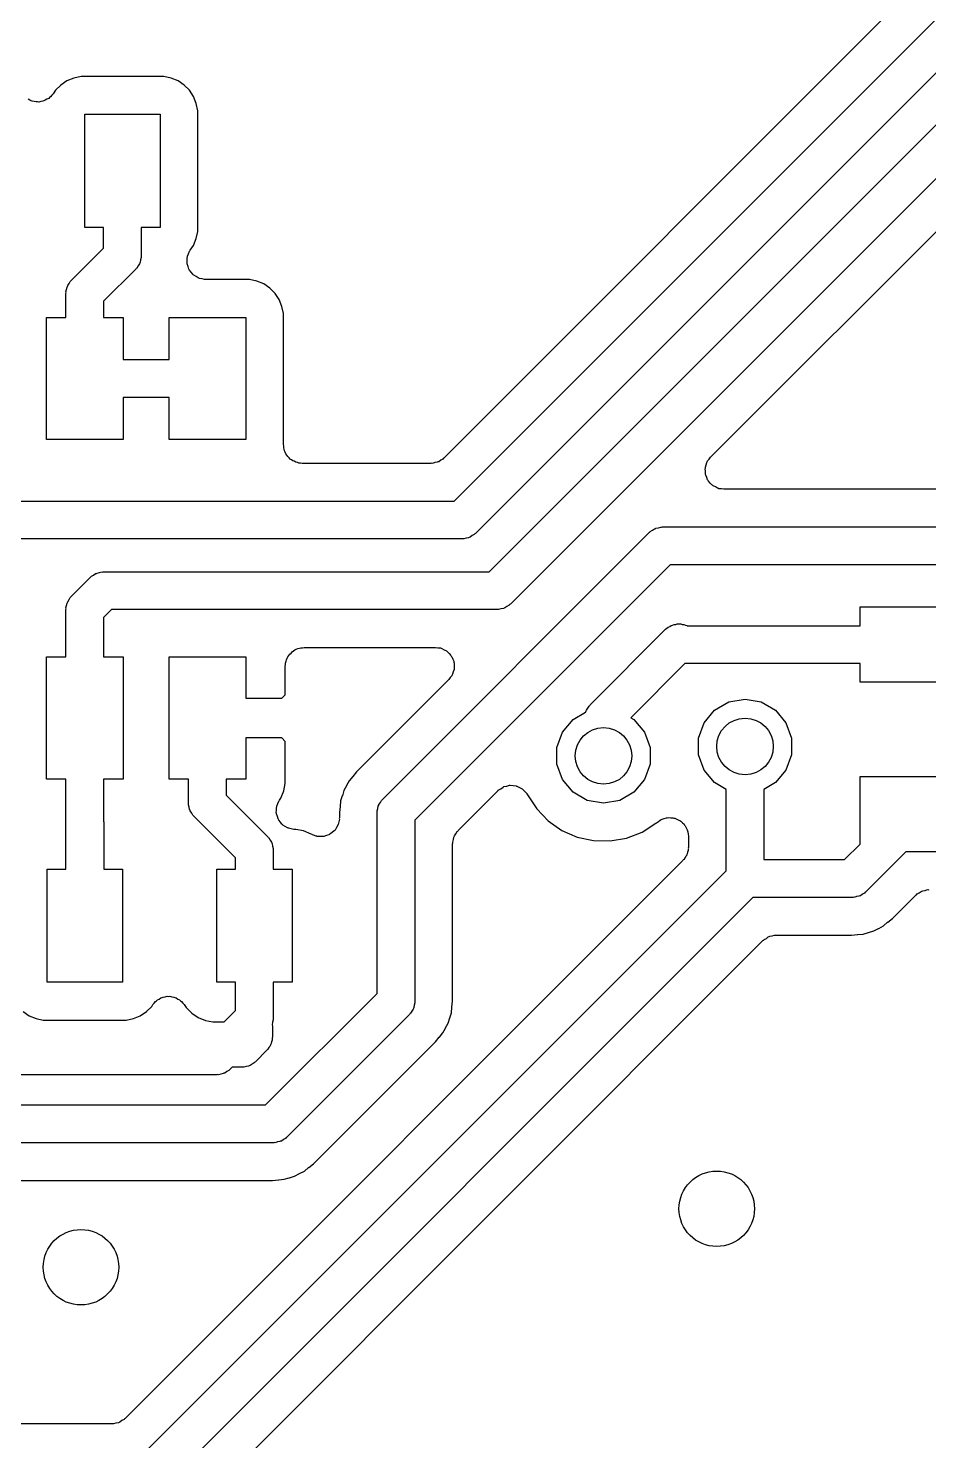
# Model space of a CAD drawing. Extents: x 69.6 to 139.6, y -158 to -61.
# Drawn here: x 97.65 to 102.42, y -112.83 to -105.34 of the extents above; entities that cross this region are included whole.
import ezdxf

# ---------------------------------------------------------------- set-up
doc = ezdxf.new("R2010")
doc.units = 0
doc.header["$MEASUREMENT"] = 0
doc.layers.add('BLACK', color=7, linetype='CONTINUOUS')

msp = doc.modelspace()

# ---------------------------------------------------------------- linework, layer by layer
at = {"layer": 'Black'}
for p, q in [((99.9086, -107.85), (103.14, -104.619)), ((103.311, -104.731), (100.021, -108.021)), ((100.094, -108.225), (103.55, -104.769)), ((103.721, -104.881), (100.206, -108.396)), ((101.267, -107.617), (103.859, -105.026)), ((102.23, -105.245), (99.855, -107.621)), ((97.8921, -105.608), (97.8558, -105.623)), ((97.9306, -105.6), (97.8921, -105.608)), ((98.3213, -105.6), (97.9306, -105.6)), ((98.37, -105.6), (98.3213, -105.6)), ((98.4084, -105.608), (98.37, -105.6)), ((98.4446, -105.623), (98.4084, -105.608)), ((97.7829, -105.691), (97.7754, -105.698)), ((97.7953, -105.672), (97.7829, -105.691)), ((97.8232, -105.645), (97.7953, -105.672)), ((97.8558, -105.623), (97.8232, -105.645)), ((98.4771, -105.645), (98.4446, -105.623)), ((98.5047, -105.673), (98.4771, -105.645)), ((98.5264, -105.706), (98.5047, -105.673)), ((97.6593, -105.726), (97.6503, -105.72)), ((97.6658, -105.728), (97.6593, -105.726)), ((97.6718, -105.731), (97.6658, -105.728)), ((97.6825, -105.732), (97.6718, -105.731)), ((97.693, -105.734), (97.6825, -105.732)), ((97.6996, -105.734), (97.693, -105.734)), ((97.7063, -105.735), (97.6996, -105.734)), ((97.7168, -105.732), (97.7063, -105.735)), ((97.7276, -105.731), (97.7168, -105.732)), ((97.7335, -105.728), (97.7276, -105.731)), ((97.74, -105.726), (97.7335, -105.728)), ((97.749, -105.72), (97.74, -105.726)), ((97.7588, -105.716), (97.749, -105.72)), ((97.7634, -105.711), (97.7588, -105.716)), ((97.769, -105.707), (97.7634, -105.711)), ((97.7754, -105.698), (97.769, -105.707)), ((98.5414, -105.742), (98.5264, -105.706)), ((98.549, -105.781), (98.5414, -105.742)), ((97.9502, -106.4), (97.9502, -105.8)), ((97.9502, -105.8), (98.349, -105.8)), ((98.349, -105.8), (98.349, -106.4)), ((98.5492, -106.372), (98.549, -105.781)), ((98.0496, -106.4), (97.9502, -106.4)), ((98.0496, -106.509), (98.0496, -106.4)), ((98.349, -106.4), (98.2496, -106.4)), ((98.2496, -106.4), (98.2496, -106.55)), ((98.541, -106.459), (98.5488, -106.421)), ((98.5488, -106.421), (98.5492, -106.372)), ((97.8793, -106.679), (98.0496, -106.509)), ((98.5091, -106.52), (98.5258, -106.495)), ((98.5258, -106.495), (98.541, -106.459)), ((98.2402, -106.593), (98.2327, -106.603)), ((98.2413, -106.588), (98.2402, -106.593)), ((98.2435, -106.585), (98.2413, -106.588)), ((98.2458, -106.572), (98.2435, -106.585)), ((98.2492, -106.559), (98.2458, -106.572)), ((98.2496, -106.55), (98.2488, -106.555)), ((98.2488, -106.555), (98.2492, -106.559)), ((98.4926, -106.586), (98.4935, -106.572)), ((98.4936, -106.59), (98.4926, -106.586)), ((98.4935, -106.559), (98.4948, -106.555)), ((98.4935, -106.572), (98.4935, -106.559)), ((98.4936, -106.593), (98.4936, -106.59)), ((98.4983, -106.606), (98.4936, -106.593)), ((98.4948, -106.555), (98.495, -106.552)), ((98.495, -106.552), (98.5007, -106.539)), ((98.5007, -106.539), (98.5054, -106.526)), ((98.5054, -106.526), (98.5077, -106.523)), ((98.5077, -106.523), (98.5091, -106.52)), ((98.2203, -106.621), (98.05, -106.791)), ((98.2228, -106.618), (98.2203, -106.621)), ((98.2262, -106.615), (98.2228, -106.618)), ((98.2327, -106.603), (98.2262, -106.615)), ((98.5021, -106.62), (98.4983, -106.606)), ((98.5042, -106.623), (98.5021, -106.62)), ((98.5054, -106.626), (98.5042, -106.623)), ((98.5144, -106.637), (98.5054, -106.626)), ((98.5226, -106.648), (98.5144, -106.637)), ((98.5255, -106.65), (98.5226, -106.648)), ((98.5278, -106.653), (98.5255, -106.65)), ((98.5398, -106.659), (98.5278, -106.653)), ((98.5514, -106.667), (98.5398, -106.659)), ((98.5548, -106.668), (98.5514, -106.667)), ((98.5579, -106.67), (98.5548, -106.668)), ((97.8504, -106.741), (97.8538, -106.729)), ((97.8508, -106.746), (97.8504, -106.741)), ((97.8538, -106.729), (97.856, -106.716)), ((97.856, -106.716), (97.8582, -106.712)), ((97.8582, -106.712), (97.8594, -106.708)), ((97.8594, -106.708), (97.8669, -106.697)), ((97.8669, -106.697), (97.8734, -106.686)), ((97.8734, -106.686), (97.8768, -106.683)), ((97.8768, -106.683), (97.8793, -106.679)), ((98.5716, -106.672), (98.5579, -106.67)), ((98.585, -106.676), (98.5716, -106.672)), ((98.5886, -106.675), (98.585, -106.676)), ((98.5921, -106.676), (98.5886, -106.675)), ((98.7753, -106.676), (98.5921, -106.676)), ((98.824, -106.676), (98.7753, -106.676)), ((98.8624, -106.684), (98.824, -106.676)), ((98.8986, -106.699), (98.8624, -106.684)), ((98.9311, -106.721), (98.8986, -106.699)), ((98.9587, -106.749), (98.9311, -106.721)), ((97.85, -106.75), (97.8508, -106.746)), ((97.85, -106.876), (97.85, -106.75)), ((98.05, -106.791), (98.05, -106.876)), ((98.9804, -106.782), (98.9587, -106.749)), ((98.9954, -106.818), (98.9804, -106.782)), ((99.003, -106.856), (98.9954, -106.818)), ((97.747, -107.524), (97.747, -106.876)), ((97.747, -106.876), (97.85, -106.876)), ((98.05, -106.876), (98.153, -106.876)), ((98.153, -106.876), (98.153, -107.1)), ((98.397, -107.1), (98.397, -106.876)), ((98.397, -106.876), (98.803, -106.876)), ((98.803, -106.876), (98.803, -107.524)), ((99.0032, -107.496), (99.003, -106.856)), ((98.153, -107.1), (98.397, -107.1)), ((98.397, -107.3), (98.153, -107.3)), ((98.153, -107.3), (98.153, -107.524)), ((98.397, -107.524), (98.397, -107.3)), ((98.153, -107.524), (97.747, -107.524)), ((98.803, -107.524), (98.397, -107.524)), ((99.0028, -107.549), (99.0032, -107.496)), ((99.0044, -107.558), (99.0028, -107.549)), ((99.0044, -107.567), (99.0044, -107.558)), ((99.0072, -107.575), (99.0044, -107.567)), ((99.0086, -107.584), (99.0072, -107.575)), ((99.0131, -107.591), (99.0086, -107.584)), ((99.0162, -107.6), (99.0131, -107.591)), ((99.0216, -107.606), (99.0162, -107.6)), ((99.0258, -107.614), (99.0216, -107.606)), ((99.0327, -107.62), (99.0258, -107.614)), ((99.0386, -107.627), (99.0327, -107.62)), ((99.0458, -107.631), (99.0386, -107.627)), ((99.0522, -107.636), (99.0458, -107.631)), ((99.0608, -107.639), (99.0522, -107.636)), ((99.0686, -107.644), (99.0608, -107.639)), ((99.8266, -107.641), (99.8223, -107.642)), ((99.8373, -107.633), (99.8266, -107.641)), ((99.8486, -107.627), (99.8373, -107.633)), ((99.8514, -107.623), (99.8486, -107.627)), ((99.855, -107.621), (99.8514, -107.623)), ((101.25, -107.642), (101.252, -107.637)), ((101.252, -107.637), (101.26, -107.627)), ((101.26, -107.627), (101.267, -107.617)), ((99.0769, -107.645), (99.0686, -107.644)), ((99.0848, -107.648), (99.0769, -107.645)), ((99.0939, -107.648), (99.0848, -107.648)), ((99.1028, -107.65), (99.0939, -107.648)), ((99.7843, -107.65), (99.1028, -107.65)), ((99.7886, -107.649), (99.7843, -107.65)), ((99.793, -107.65), (99.7886, -107.649)), ((99.8056, -107.646), (99.793, -107.65)), ((99.8185, -107.644), (99.8056, -107.646)), ((99.8223, -107.642), (99.8185, -107.644)), ((101.239, -107.679), (101.24, -107.675)), ((101.24, -107.692), (101.239, -107.679)), ((101.24, -107.67), (101.244, -107.658)), ((101.24, -107.675), (101.24, -107.67)), ((101.24, -107.705), (101.24, -107.692)), ((101.241, -107.709), (101.24, -107.705)), ((101.242, -107.713), (101.241, -107.709)), ((101.247, -107.725), (101.242, -107.713)), ((101.244, -107.658), (101.248, -107.645)), ((101.248, -107.645), (101.25, -107.642)), ((101.252, -107.737), (101.247, -107.725)), ((101.254, -107.741), (101.252, -107.737)), ((101.256, -107.745), (101.254, -107.741)), ((101.266, -107.754), (101.256, -107.745)), ((101.274, -107.764), (101.266, -107.754)), ((101.278, -107.766), (101.274, -107.764)), ((101.281, -107.769), (101.278, -107.766)), ((101.293, -107.775), (101.281, -107.769)), ((101.304, -107.781), (101.293, -107.775)), ((101.308, -107.782), (101.304, -107.781)), ((101.312, -107.784), (101.308, -107.782)), ((101.325, -107.785), (101.312, -107.784)), ((101.338, -107.787), (101.325, -107.785)), ((103.807, -107.787), (101.338, -107.787)), ((96.4, -107.85), (99.9086, -107.85)), ((100.942, -108.017), (100.945, -108.014)), ((100.945, -108.014), (100.948, -108.011)), ((100.948, -108.011), (100.96, -108.004)), ((100.96, -108.004), (100.97, -107.997)), ((100.97, -107.997), (100.974, -107.996)), ((100.974, -107.996), (100.978, -107.994)), ((100.978, -107.994), (100.991, -107.991)), ((100.991, -107.991), (101.004, -107.988)), ((101.004, -107.988), (101.008, -107.988)), ((101.008, -107.988), (101.013, -107.987)), ((101.013, -107.987), (103.931, -107.987)), ((99.95, -108.05), (96.4, -108.05)), ((99.5293, -109.429), (100.942, -108.017)), ((99.9543, -108.049), (99.95, -108.05)), ((99.9587, -108.05), (99.9543, -108.049)), ((99.9713, -108.046), (99.9587, -108.05)), ((99.9842, -108.044), (99.9713, -108.046)), ((99.988, -108.042), (99.9842, -108.044)), ((99.9923, -108.041), (99.988, -108.042)), ((100.003, -108.033), (99.9923, -108.041)), ((100.014, -108.027), (100.003, -108.033)), ((100.017, -108.023), (100.014, -108.027)), ((100.021, -108.021), (100.017, -108.023)), ((97.997, -108.242), (98.0077, -108.234)), ((98.0077, -108.234), (98.012, -108.233)), ((98.012, -108.233), (98.0158, -108.231)), ((98.0158, -108.231), (98.0287, -108.229)), ((98.0287, -108.229), (98.0413, -108.225)), ((98.0413, -108.225), (98.0457, -108.226)), ((98.0457, -108.226), (98.05, -108.225)), ((98.05, -108.225), (100.094, -108.225)), ((101.054, -108.187), (99.7, -109.541)), ((103.973, -108.187), (101.054, -108.187)), ((97.8793, -108.354), (97.9793, -108.254)), ((97.9793, -108.254), (97.9829, -108.252)), ((97.9829, -108.252), (97.9857, -108.248)), ((97.9857, -108.248), (97.997, -108.242)), ((97.856, -108.391), (97.8582, -108.387)), ((97.8582, -108.387), (97.8594, -108.383)), ((97.8594, -108.383), (97.8669, -108.372)), ((97.8669, -108.372), (97.8734, -108.361)), ((97.8734, -108.361), (97.8768, -108.358)), ((97.8768, -108.358), (97.8793, -108.354)), ((97.85, -108.425), (97.8508, -108.421)), ((97.85, -108.676), (97.85, -108.425)), ((97.8504, -108.416), (97.8538, -108.404)), ((97.8508, -108.421), (97.8504, -108.416)), ((97.8538, -108.404), (97.856, -108.391)), ((98.0914, -108.425), (98.05, -108.466)), ((100.135, -108.425), (98.0914, -108.425)), ((100.139, -108.424), (100.135, -108.425)), ((100.144, -108.425), (100.139, -108.424)), ((100.156, -108.421), (100.144, -108.425)), ((100.169, -108.419), (100.156, -108.421)), ((100.173, -108.417), (100.169, -108.419)), ((100.177, -108.416), (100.173, -108.417)), ((100.188, -108.408), (100.177, -108.416)), ((100.199, -108.402), (100.188, -108.408)), ((100.202, -108.398), (100.199, -108.402)), ((100.206, -108.396), (100.202, -108.398)), ((102.06, -108.51), (102.06, -108.411)), ((102.06, -108.411), (102.66, -108.411)), ((98.05, -108.466), (98.05, -108.676)), ((100.629, -108.929), (101.029, -108.529)), ((101.029, -108.529), (101.036, -108.524)), ((101.036, -108.524), (101.043, -108.518)), ((101.043, -108.518), (101.051, -108.514)), ((101.051, -108.514), (101.058, -108.509)), ((101.058, -108.509), (101.066, -108.507)), ((101.066, -108.507), (101.074, -108.503)), ((101.074, -108.503), (101.083, -108.503)), ((101.083, -108.503), (101.091, -108.5)), ((101.091, -108.5), (101.1, -108.501)), ((101.1, -108.501), (101.109, -108.5)), ((101.109, -108.5), (101.117, -108.503)), ((101.117, -108.503), (101.126, -108.503)), ((101.126, -108.503), (101.134, -108.507)), ((101.134, -108.507), (101.142, -108.509)), ((101.142, -108.509), (101.144, -108.51)), ((101.144, -108.51), (102.06, -108.51)), ((97.747, -109.324), (97.747, -108.676)), ((97.747, -108.676), (97.85, -108.676)), ((98.05, -108.676), (98.153, -108.676)), ((98.153, -108.676), (98.153, -109.324)), ((98.397, -109.324), (98.397, -108.676)), ((98.397, -108.676), (98.803, -108.676)), ((98.803, -108.676), (98.803, -108.895)), ((99.0193, -108.691), (99.0236, -108.683)), ((99.0236, -108.683), (99.0266, -108.675)), ((99.0266, -108.675), (99.0322, -108.668)), ((99.0322, -108.668), (99.0367, -108.661)), ((99.0367, -108.661), (99.0433, -108.655)), ((99.0433, -108.655), (99.0489, -108.648)), ((99.0489, -108.648), (99.0565, -108.644)), ((99.0565, -108.644), (99.0633, -108.638)), ((99.0633, -108.638), (99.0715, -108.635)), ((99.0715, -108.635), (99.079, -108.631)), ((99.079, -108.631), (99.0877, -108.63)), ((99.0877, -108.63), (99.0959, -108.627)), ((99.0959, -108.627), (99.1046, -108.627)), ((99.1046, -108.627), (99.1132, -108.625)), ((99.1132, -108.625), (99.8093, -108.625)), ((99.8093, -108.625), (99.8222, -108.627)), ((99.8222, -108.627), (99.8352, -108.628)), ((99.8352, -108.628), (99.8392, -108.63)), ((99.8392, -108.63), (99.8435, -108.631)), ((99.8435, -108.631), (99.8548, -108.638)), ((99.8548, -108.638), (99.8667, -108.643)), ((99.8667, -108.643), (99.8698, -108.646)), ((99.8698, -108.646), (99.8736, -108.648)), ((99.8736, -108.648), (99.882, -108.658)), ((99.882, -108.658), (99.8912, -108.668)), ((99.8912, -108.668), (99.8931, -108.672)), ((99.8931, -108.672), (99.8959, -108.675)), ((99.8959, -108.675), (99.9004, -108.687)), ((99.9004, -108.687), (99.9059, -108.699)), ((99.013, -108.876), (99.0132, -108.725)), ((99.0132, -108.725), (99.0147, -108.716)), ((99.0147, -108.708), (99.0177, -108.699)), ((99.0147, -108.716), (99.0147, -108.708)), ((99.0177, -108.699), (99.0193, -108.691)), ((99.9033, -108.755), (99.8999, -108.767)), ((99.9078, -108.742), (99.9033, -108.755)), ((99.9059, -108.699), (99.9063, -108.703)), ((99.9063, -108.703), (99.9078, -108.708)), ((99.9078, -108.708), (99.9078, -108.721)), ((99.9078, -108.721), (99.9089, -108.734)), ((99.9089, -108.734), (99.9078, -108.738)), ((99.9078, -108.738), (99.9078, -108.742)), ((101.131, -108.71), (100.844, -108.998)), ((102.06, -108.71), (101.131, -108.71)), ((102.06, -108.81), (102.06, -108.71)), ((99.88, -108.796), (99.3913, -109.284)), ((99.8875, -108.785), (99.88, -108.796)), ((99.8959, -108.775), (99.8875, -108.785)), ((99.8974, -108.771), (99.8959, -108.775)), ((99.8999, -108.767), (99.8974, -108.771)), ((102.66, -108.81), (102.06, -108.81)), ((98.803, -108.895), (98.9941, -108.895)), ((98.9941, -108.895), (99.013, -108.876)), ((101.289, -108.958), (101.364, -108.914)), ((101.364, -108.914), (101.45, -108.899)), ((101.45, -108.899), (101.536, -108.914)), ((101.536, -108.914), (101.611, -108.958)), ((100.539, -109.008), (100.605, -108.969)), ((100.605, -108.969), (100.606, -108.966)), ((100.606, -108.966), (100.608, -108.962)), ((100.608, -108.962), (100.609, -108.958)), ((100.609, -108.958), (100.617, -108.947)), ((100.617, -108.947), (100.623, -108.936)), ((100.623, -108.936), (100.627, -108.933)), ((100.627, -108.933), (100.629, -108.929)), ((101.233, -109.025), (101.289, -108.958)), ((101.611, -108.958), (101.667, -109.025)), ((100.483, -109.075), (100.539, -109.008)), ((100.844, -108.998), (100.861, -109.008)), ((100.861, -109.008), (100.917, -109.075)), ((101.203, -109.106), (101.233, -109.025)), ((101.667, -109.025), (101.697, -109.106)), ((98.9941, -109.105), (98.803, -109.105)), ((98.803, -109.105), (98.803, -109.324)), ((99.013, -109.124), (98.9941, -109.105)), ((99.0132, -109.295), (99.013, -109.124)), ((100.453, -109.156), (100.483, -109.075)), ((100.917, -109.075), (100.947, -109.156)), ((101.203, -109.194), (101.203, -109.106)), ((101.697, -109.106), (101.697, -109.194)), ((100.453, -109.244), (100.453, -109.156)), ((100.947, -109.156), (100.947, -109.244)), ((101.233, -109.275), (101.203, -109.194)), ((101.697, -109.194), (101.667, -109.275)), ((99.3913, -109.284), (99.3709, -109.309)), ((100.483, -109.325), (100.453, -109.244)), ((100.947, -109.244), (100.917, -109.325)), ((101.289, -109.342), (101.233, -109.275)), ((101.667, -109.275), (101.611, -109.342)), ((97.85, -109.324), (97.747, -109.324)), ((97.85, -109.55), (97.85, -109.324)), ((98.153, -109.324), (98.05, -109.324)), ((98.05, -109.324), (98.05, -109.548)), ((98.5, -109.324), (98.397, -109.324)), ((98.5, -109.45), (98.5, -109.324)), ((98.803, -109.324), (98.7, -109.324)), ((98.7, -109.324), (98.7, -109.409)), ((99.0046, -109.386), (99.0129, -109.346)), ((99.0129, -109.346), (99.0132, -109.295)), ((99.3378, -109.358), (99.3239, -109.383)), ((99.3379, -109.358), (99.3378, -109.358)), ((99.3383, -109.357), (99.3379, -109.358)), ((99.3518, -109.332), (99.3383, -109.357)), ((99.3703, -109.31), (99.3518, -109.332)), ((99.3705, -109.31), (99.3703, -109.31)), ((99.3709, -109.309), (99.3705, -109.31)), ((100.17, -109.364), (100.172, -109.363)), ((100.172, -109.363), (100.187, -109.36)), ((100.187, -109.36), (100.202, -109.356)), ((100.202, -109.356), (100.203, -109.356)), ((100.203, -109.356), (100.205, -109.356)), ((100.205, -109.356), (100.221, -109.357)), ((100.221, -109.357), (100.236, -109.359)), ((100.236, -109.359), (100.238, -109.36)), ((100.238, -109.36), (100.24, -109.36)), ((100.24, -109.36), (100.254, -109.367)), ((100.539, -109.392), (100.483, -109.325)), ((100.917, -109.325), (100.861, -109.392)), ((101.35, -109.378), (101.289, -109.342)), ((101.611, -109.342), (101.55, -109.378)), ((102.06, -109.668), (102.06, -109.31)), ((102.06, -109.31), (102.66, -109.31)), ((98.7, -109.409), (98.9203, -109.629)), ((98.9782, -109.44), (98.9805, -109.438)), ((98.9805, -109.438), (98.9819, -109.434)), ((98.9819, -109.434), (98.9886, -109.424)), ((98.9886, -109.424), (99.0046, -109.386)), ((99.3152, -109.412), (99.3065, -109.439)), ((99.3153, -109.411), (99.3152, -109.412)), ((99.3156, -109.411), (99.3153, -109.411)), ((99.3239, -109.383), (99.3156, -109.411)), ((99.5169, -109.447), (99.5234, -109.436)), ((99.5234, -109.436), (99.5268, -109.433)), ((99.5268, -109.433), (99.5293, -109.429)), ((99.9293, -109.595), (100.14, -109.385)), ((100.14, -109.385), (100.141, -109.384)), ((100.141, -109.384), (100.142, -109.382)), ((100.142, -109.382), (100.155, -109.374)), ((100.155, -109.374), (100.168, -109.365)), ((100.168, -109.365), (100.17, -109.364)), ((100.254, -109.367), (100.268, -109.374)), ((100.268, -109.374), (100.269, -109.375)), ((100.269, -109.375), (100.271, -109.376)), ((100.271, -109.376), (100.281, -109.387)), ((100.281, -109.387), (100.292, -109.398)), ((100.292, -109.398), (100.293, -109.4)), ((100.293, -109.4), (100.294, -109.401)), ((100.294, -109.401), (100.346, -109.481)), ((100.614, -109.436), (100.539, -109.392)), ((100.7, -109.451), (100.614, -109.436)), ((100.786, -109.436), (100.7, -109.451)), ((100.861, -109.392), (100.786, -109.436)), ((101.35, -109.809), (101.35, -109.378)), ((101.55, -109.378), (101.55, -109.75)), ((98.5008, -109.454), (98.5, -109.45)), ((98.5004, -109.459), (98.5008, -109.454)), ((98.5038, -109.471), (98.5004, -109.459)), ((98.506, -109.484), (98.5038, -109.471)), ((98.5082, -109.488), (98.506, -109.484)), ((98.5094, -109.492), (98.5082, -109.488)), ((98.5169, -109.503), (98.5094, -109.492)), ((98.5234, -109.514), (98.5169, -109.503)), ((98.9653, -109.501), (98.9663, -109.487)), ((98.9663, -109.504), (98.9653, -109.501)), ((98.9663, -109.473), (98.9675, -109.47)), ((98.9663, -109.487), (98.9663, -109.473)), ((98.9663, -109.508), (98.9663, -109.504)), ((98.9711, -109.521), (98.9663, -109.508)), ((98.9675, -109.47), (98.9678, -109.466)), ((98.9678, -109.466), (98.9734, -109.453)), ((98.9734, -109.453), (98.9782, -109.44)), ((99.3035, -109.469), (99.3, -109.5)), ((99.3, -109.5), (99.3, -109.528)), ((99.3036, -109.468), (99.3035, -109.468)), ((99.3035, -109.468), (99.3035, -109.469)), ((99.3065, -109.439), (99.3036, -109.468)), ((99.5, -109.5), (99.5008, -109.496)), ((99.5, -110.459), (99.5, -109.5)), ((99.5004, -109.491), (99.5038, -109.479)), ((99.5008, -109.496), (99.5004, -109.491)), ((99.5038, -109.479), (99.506, -109.466)), ((99.506, -109.466), (99.5082, -109.462)), ((99.5082, -109.462), (99.5094, -109.458)), ((99.5094, -109.458), (99.5169, -109.447)), ((100.346, -109.481), (100.407, -109.544)), ((97.8504, -109.552), (97.85, -109.55)), ((97.8504, -109.8), (97.8504, -109.552)), ((98.05, -109.548), (98.0504, -109.55)), ((98.0504, -109.55), (98.0504, -109.8)), ((98.5268, -109.517), (98.5234, -109.514)), ((98.5293, -109.521), (98.5268, -109.517)), ((98.7496, -109.741), (98.5293, -109.521)), ((98.9749, -109.534), (98.9711, -109.521)), ((98.977, -109.537), (98.9749, -109.534)), ((98.9782, -109.54), (98.977, -109.537)), ((98.9871, -109.551), (98.9782, -109.54)), ((98.9953, -109.562), (98.9871, -109.551)), ((98.9982, -109.564), (98.9953, -109.562)), ((99.0005, -109.567), (98.9982, -109.564)), ((99.0126, -109.574), (99.0005, -109.567)), ((99.0241, -109.582), (99.0126, -109.574)), ((99.0275, -109.582), (99.0241, -109.582)), ((99.0306, -109.584), (99.0275, -109.582)), ((99.0443, -109.587), (99.0306, -109.584)), ((99.0578, -109.59), (99.0443, -109.587)), ((99.2837, -109.58), (99.2766, -109.593)), ((99.2916, -109.568), (99.2837, -109.58)), ((99.2924, -109.565), (99.2916, -109.568)), ((99.294, -109.563), (99.2924, -109.565)), ((99.2964, -109.549), (99.294, -109.563)), ((99.2998, -109.535), (99.2964, -109.549)), ((99.3, -109.528), (99.2994, -109.532)), ((99.2994, -109.532), (99.2998, -109.535)), ((99.7, -109.541), (99.7, -110.5)), ((100.407, -109.544), (100.479, -109.595)), ((100.904, -109.604), (100.978, -109.556)), ((100.978, -109.556), (100.981, -109.554)), ((100.981, -109.554), (100.991, -109.547)), ((100.991, -109.547), (101, -109.54)), ((101, -109.54), (101.005, -109.538)), ((101.005, -109.538), (101.01, -109.535)), ((101.01, -109.535), (101.021, -109.532)), ((101.021, -109.532), (101.033, -109.528)), ((101.033, -109.528), (101.038, -109.528)), ((101.038, -109.528), (101.044, -109.526)), ((101.044, -109.526), (101.056, -109.528)), ((101.056, -109.528), (101.067, -109.528)), ((101.067, -109.528), (101.073, -109.53)), ((101.073, -109.53), (101.078, -109.53)), ((101.078, -109.53), (101.089, -109.536)), ((101.089, -109.536), (101.1, -109.54)), ((101.1, -109.54), (101.104, -109.543)), ((101.104, -109.543), (101.109, -109.546)), ((101.109, -109.546), (101.118, -109.554)), ((101.118, -109.554), (101.127, -109.562)), ((101.127, -109.562), (101.129, -109.567)), ((101.129, -109.567), (101.133, -109.571)), ((101.133, -109.571), (101.138, -109.582)), ((101.138, -109.582), (101.144, -109.592)), ((98.9203, -109.629), (98.9228, -109.632)), ((98.9228, -109.632), (98.9262, -109.635)), ((98.9262, -109.635), (98.9327, -109.647)), ((98.9327, -109.647), (98.9402, -109.657)), ((98.9402, -109.657), (98.9413, -109.662)), ((98.9413, -109.662), (98.9435, -109.665)), ((99.0613, -109.59), (99.0578, -109.59)), ((99.0648, -109.59), (99.0613, -109.59)), ((99.0696, -109.59), (99.0648, -109.59)), ((99.11, -109.598), (99.0696, -109.59)), ((99.1494, -109.615), (99.11, -109.598)), ((99.15, -109.615), (99.1494, -109.615)), ((99.1554, -109.617), (99.15, -109.615)), ((99.1571, -109.618), (99.1554, -109.617)), ((99.1577, -109.618), (99.1571, -109.618)), ((99.1634, -109.62), (99.1577, -109.618)), ((99.1765, -109.626), (99.1634, -109.62)), ((99.1797, -109.626), (99.1765, -109.626)), ((99.1826, -109.627), (99.1797, -109.626)), ((99.1969, -109.627), (99.1826, -109.627)), ((99.2112, -109.628), (99.1969, -109.627)), ((99.2142, -109.627), (99.2112, -109.628)), ((99.2174, -109.627), (99.2142, -109.627)), ((99.2308, -109.622), (99.2174, -109.627)), ((99.2445, -109.618), (99.2308, -109.622)), ((99.247, -109.616), (99.2445, -109.618)), ((99.25, -109.615), (99.247, -109.616)), ((99.2609, -109.606), (99.25, -109.615)), ((99.2724, -109.597), (99.2609, -109.606)), ((99.2742, -109.595), (99.2724, -109.597)), ((99.2766, -109.593), (99.2742, -109.595)), ((99.9, -109.666), (99.9008, -109.661)), ((99.9004, -109.657), (99.9038, -109.644)), ((99.9008, -109.661), (99.9004, -109.657)), ((99.9038, -109.644), (99.906, -109.631)), ((99.906, -109.631), (99.9082, -109.628)), ((99.9082, -109.628), (99.9094, -109.623)), ((99.9094, -109.623), (99.9169, -109.613)), ((99.9169, -109.613), (99.9234, -109.601)), ((99.9234, -109.601), (99.9268, -109.599)), ((99.9268, -109.599), (99.9293, -109.595)), ((100.479, -109.595), (100.56, -109.63)), ((100.56, -109.63), (100.646, -109.649)), ((100.646, -109.649), (100.735, -109.651)), ((100.735, -109.651), (100.822, -109.636)), ((100.822, -109.636), (100.904, -109.604)), ((101.144, -109.592), (101.145, -109.598)), ((101.145, -109.598), (101.147, -109.603)), ((101.147, -109.603), (101.148, -109.615)), ((101.148, -109.615), (101.15, -109.626)), ((101.15, -109.626), (101.15, -109.684)), ((98.9435, -109.665), (98.9458, -109.678)), ((98.9458, -109.678), (98.9492, -109.691)), ((98.9492, -109.691), (98.9488, -109.695)), ((98.9488, -109.695), (98.9496, -109.7)), ((98.9496, -109.7), (98.9496, -109.8)), ((99.9, -110.5), (99.9, -109.666)), ((101.137, -109.734), (101.131, -109.741)), ((101.138, -109.73), (101.137, -109.734)), ((101.141, -109.727), (101.138, -109.73)), ((101.142, -109.722), (101.141, -109.727)), ((101.144, -109.719), (101.142, -109.722)), ((101.145, -109.71), (101.144, -109.719)), ((101.148, -109.702), (101.145, -109.71)), ((101.15, -109.693), (101.148, -109.697)), ((101.148, -109.697), (101.148, -109.702)), ((101.15, -109.684), (101.149, -109.689)), ((101.149, -109.689), (101.15, -109.693)), ((101.978, -109.75), (102.06, -109.668)), ((102.302, -109.709), (102.09, -109.921)), ((102.66, -109.709), (102.302, -109.709)), ((97.751, -110.4), (97.751, -109.8)), ((97.751, -109.8), (97.8504, -109.8)), ((98.0504, -109.8), (98.1498, -109.8)), ((98.1498, -109.8), (98.1498, -110.4)), ((101.121, -109.755), (98.165, -112.711)), ((98.2186, -112.94), (101.35, -109.809)), ((98.6502, -110.4), (98.6502, -109.8)), ((98.6502, -109.8), (98.7496, -109.8)), ((98.7496, -109.8), (98.7496, -109.741)), ((98.9496, -109.8), (99.049, -109.8)), ((99.049, -109.8), (99.049, -110.4)), ((101.123, -109.751), (101.121, -109.755)), ((101.127, -109.749), (101.123, -109.751)), ((101.131, -109.741), (101.127, -109.749)), ((101.55, -109.75), (101.978, -109.75)), ((101.491, -109.95), (98.3307, -113.111)), ((102.02, -109.95), (101.491, -109.95)), ((102.024, -109.949), (102.02, -109.95)), ((102.028, -109.95), (102.024, -109.949)), ((102.041, -109.946), (102.028, -109.95)), ((102.054, -109.944), (102.041, -109.946)), ((102.058, -109.942), (102.054, -109.944)), ((102.062, -109.941), (102.058, -109.942)), ((102.073, -109.933), (102.062, -109.941)), ((102.084, -109.927), (102.073, -109.933)), ((102.087, -109.923), (102.084, -109.927)), ((102.09, -109.921), (102.087, -109.923)), ((102.232, -110.062), (102.355, -109.938)), ((102.355, -109.938), (102.359, -109.936)), ((102.359, -109.936), (102.362, -109.932)), ((102.362, -109.932), (102.373, -109.926)), ((102.373, -109.926), (102.384, -109.918)), ((102.384, -109.918), (102.388, -109.917)), ((102.388, -109.917), (102.392, -109.915)), ((102.392, -109.915), (102.405, -109.913)), ((102.405, -109.913), (102.417, -109.909)), ((102.417, -109.909), (102.422, -109.91)), ((102.422, -109.91), (102.426, -109.909)), ((102.159, -110.114), (102.184, -110.1)), ((102.184, -110.1), (102.206, -110.082)), ((102.206, -110.082), (102.207, -110.082)), ((102.207, -110.082), (102.232, -110.062)), ((102.207, -110.082), (102.207, -110.082)), ((102.232, -110.062), (102.232, -110.062)), ((102.232, -110.062), (102.232, -110.062)), ((98.4724, -113.252), (101.545, -110.179)), ((101.545, -110.179), (101.549, -110.177)), ((101.549, -110.177), (101.551, -110.173)), ((101.551, -110.173), (101.563, -110.167)), ((101.563, -110.167), (101.573, -110.159)), ((101.573, -110.159), (101.578, -110.158)), ((101.578, -110.158), (101.581, -110.156)), ((101.581, -110.156), (101.594, -110.154)), ((101.594, -110.154), (101.607, -110.15)), ((101.607, -110.15), (101.611, -110.151)), ((101.611, -110.151), (101.616, -110.15)), ((101.616, -110.15), (102.015, -110.15)), ((102.015, -110.15), (102.047, -110.147)), ((102.047, -110.147), (102.047, -110.147)), ((102.047, -110.147), (102.048, -110.147)), ((102.048, -110.147), (102.076, -110.144)), ((102.076, -110.144), (102.104, -110.136)), ((102.104, -110.136), (102.104, -110.136)), ((102.104, -110.136), (102.105, -110.136)), ((102.105, -110.136), (102.132, -110.128)), ((102.132, -110.128), (102.158, -110.114)), ((102.158, -110.114), (102.158, -110.114)), ((102.158, -110.114), (102.159, -110.114)), ((98.1498, -110.4), (97.751, -110.4)), ((98.7496, -110.4), (98.6502, -110.4)), ((98.7496, -110.549), (98.7496, -110.4)), ((99.049, -110.4), (98.9496, -110.4)), ((98.9496, -110.4), (98.9496, -110.59)), ((98.3446, -110.489), (98.3533, -110.483)), ((98.3533, -110.483), (98.3601, -110.481)), ((98.3601, -110.481), (98.3664, -110.478)), ((98.3664, -110.478), (98.3768, -110.477)), ((98.3768, -110.477), (98.387, -110.474)), ((98.387, -110.474), (98.394, -110.475)), ((98.394, -110.475), (98.4009, -110.474)), ((98.4009, -110.474), (98.4111, -110.477)), ((98.4111, -110.477), (98.4215, -110.478)), ((98.4215, -110.478), (98.4278, -110.481)), ((98.4278, -110.481), (98.4346, -110.483)), ((98.4346, -110.483), (98.4433, -110.489)), ((98.9086, -111.05), (99.5, -110.459)), ((97.6229, -110.555), (97.6554, -110.577)), ((98.2442, -110.577), (98.2768, -110.555)), ((98.2768, -110.555), (98.3047, -110.528)), ((98.3047, -110.528), (98.3111, -110.518)), ((98.3111, -110.518), (98.3183, -110.511)), ((98.3183, -110.511), (98.3245, -110.502)), ((98.3245, -110.502), (98.3303, -110.498)), ((98.3303, -110.498), (98.3352, -110.493)), ((98.3352, -110.493), (98.3446, -110.489)), ((98.4433, -110.489), (98.4527, -110.493)), ((98.4527, -110.493), (98.4576, -110.498)), ((98.4576, -110.498), (98.4634, -110.502)), ((98.4634, -110.502), (98.4696, -110.511)), ((98.4696, -110.511), (98.4769, -110.518)), ((98.4769, -110.518), (98.4876, -110.534)), ((98.4876, -110.534), (98.5168, -110.563)), ((98.6889, -110.61), (98.7496, -110.549)), ((99.6831, -110.553), (99.6766, -110.564)), ((99.6906, -110.542), (99.6831, -110.553)), ((99.6918, -110.538), (99.6906, -110.542)), ((99.694, -110.534), (99.6918, -110.538)), ((99.6962, -110.521), (99.694, -110.534)), ((99.6996, -110.509), (99.6962, -110.521)), ((99.7, -110.5), (99.6992, -110.504)), ((99.6992, -110.504), (99.6996, -110.509)), ((99.8935, -110.561), (99.8963, -110.532)), ((99.8963, -110.532), (99.8965, -110.532)), ((99.8965, -110.531), (99.9, -110.5)), ((99.8965, -110.532), (99.8965, -110.531)), ((99.9, -110.5), (99.9, -110.5)), ((97.6554, -110.577), (97.6916, -110.592)), ((97.6916, -110.592), (97.73, -110.6)), ((97.73, -110.6), (97.7787, -110.6)), ((97.7787, -110.6), (98.1694, -110.6)), ((98.1694, -110.6), (98.2079, -110.592)), ((98.2079, -110.592), (98.2442, -110.577)), ((98.5168, -110.563), (98.5511, -110.586)), ((98.5511, -110.586), (98.5892, -110.602)), ((98.5892, -110.602), (98.6296, -110.61)), ((98.6296, -110.61), (98.6889, -110.61)), ((98.9435, -110.625), (98.9433, -110.625)), ((98.9433, -110.625), (98.9446, -110.632)), ((98.9458, -110.612), (98.9435, -110.625)), ((98.9446, -110.632), (98.9446, -110.69)), ((98.9492, -110.599), (98.9458, -110.612)), ((98.9496, -110.59), (98.9488, -110.595)), ((98.9488, -110.595), (98.9492, -110.599)), ((99.6707, -110.571), (99.0207, -111.221)), ((99.6732, -110.567), (99.6707, -110.571)), ((99.6766, -110.564), (99.6732, -110.567)), ((99.8622, -110.642), (99.8761, -110.617)), ((99.8761, -110.617), (99.8844, -110.589)), ((99.8844, -110.589), (99.8847, -110.589)), ((99.8847, -110.588), (99.8935, -110.561)), ((99.8847, -110.589), (99.8847, -110.588)), ((98.9431, -110.707), (98.9401, -110.715)), ((98.9442, -110.698), (98.9431, -110.703)), ((98.9431, -110.703), (98.9431, -110.707)), ((98.9446, -110.69), (98.9438, -110.694)), ((98.9438, -110.694), (98.9442, -110.698)), ((99.8087, -110.716), (99.829, -110.691)), ((99.829, -110.691), (99.8294, -110.69)), ((99.8294, -110.69), (99.8297, -110.69)), ((99.8297, -110.69), (99.8482, -110.668)), ((99.8482, -110.668), (99.8617, -110.643)), ((99.8617, -110.643), (99.862, -110.642)), ((99.862, -110.642), (99.8622, -110.642)), ((98.9153, -110.76), (98.855, -110.821)), ((98.9178, -110.757), (98.9153, -110.76)), ((98.9212, -110.754), (98.9178, -110.757)), ((98.9256, -110.746), (98.9212, -110.754)), ((98.9312, -110.74), (98.9256, -110.746)), ((98.9327, -110.736), (98.9312, -110.74)), ((98.9352, -110.732), (98.9327, -110.736)), ((98.9363, -110.728), (98.9352, -110.732)), ((98.9385, -110.724), (98.9363, -110.728)), ((98.9401, -110.715), (98.9385, -110.724)), ((99.1624, -111.362), (99.8087, -110.716)), ((98.7314, -110.85), (98.7207, -110.861)), ((98.7843, -110.85), (98.7314, -110.85)), ((98.7886, -110.849), (98.7843, -110.85)), ((98.793, -110.85), (98.7886, -110.849)), ((98.8056, -110.846), (98.793, -110.85)), ((98.8185, -110.844), (98.8056, -110.846)), ((98.8223, -110.842), (98.8185, -110.844)), ((98.8266, -110.841), (98.8223, -110.842)), ((98.8373, -110.833), (98.8266, -110.841)), ((98.8486, -110.827), (98.8373, -110.833)), ((98.8514, -110.823), (98.8486, -110.827)), ((98.855, -110.821), (98.8514, -110.823)), ((98.65, -110.89), (96.57, -110.89)), ((98.6543, -110.889), (98.65, -110.89)), ((98.6587, -110.89), (98.6543, -110.889)), ((98.6713, -110.886), (98.6587, -110.89)), ((98.6842, -110.884), (98.6713, -110.886)), ((98.688, -110.882), (98.6842, -110.884)), ((98.6923, -110.881), (98.688, -110.882)), ((98.703, -110.873), (98.6923, -110.881)), ((98.7143, -110.867), (98.703, -110.873)), ((98.7171, -110.863), (98.7143, -110.867)), ((98.7207, -110.861), (98.7171, -110.863)), ((96.4614, -111.05), (98.9086, -111.05)), ((99.003, -111.233), (98.9923, -111.241)), ((99.0143, -111.227), (99.003, -111.233)), ((99.0171, -111.223), (99.0143, -111.227)), ((99.0207, -111.221), (99.0171, -111.223)), ((98.95, -111.25), (96.42, -111.25)), ((98.9543, -111.249), (98.95, -111.25)), ((98.9587, -111.25), (98.9543, -111.249)), ((98.9713, -111.246), (98.9587, -111.25)), ((98.9842, -111.244), (98.9713, -111.246)), ((98.988, -111.242), (98.9842, -111.244)), ((98.9923, -111.241), (98.988, -111.242)), ((99.1145, -111.4), (99.1368, -111.382)), ((99.1368, -111.382), (99.1373, -111.382)), ((99.1373, -111.382), (99.1376, -111.382)), ((99.1376, -111.382), (99.1624, -111.362)), ((99.1624, -111.362), (99.1624, -111.362)), ((96.5859, -111.45), (98.9451, -111.45)), ((98.9451, -111.45), (98.977, -111.447)), ((98.977, -111.447), (98.9776, -111.447)), ((98.9776, -111.447), (98.9781, -111.447)), ((98.9781, -111.447), (99.0067, -111.444)), ((99.0067, -111.444), (99.0342, -111.436)), ((99.0342, -111.436), (99.0347, -111.436)), ((99.0347, -111.436), (99.0352, -111.436)), ((99.0352, -111.436), (99.0627, -111.428)), ((99.0627, -111.428), (99.0881, -111.414)), ((99.0881, -111.414), (99.0886, -111.414)), ((99.0886, -111.414), (99.089, -111.414)), ((99.089, -111.414), (99.1145, -111.4)), ((98.1366, -112.731), (98.1323, -112.732)), ((98.1473, -112.723), (98.1366, -112.731)), ((98.1586, -112.717), (98.1473, -112.723)), ((98.1614, -112.713), (98.1586, -112.717)), ((98.165, -112.711), (98.1614, -112.713)), ((98.0943, -112.74), (96.2021, -112.74)), ((98.0986, -112.739), (98.0943, -112.74)), ((98.103, -112.74), (98.0986, -112.739)), ((98.1156, -112.736), (98.103, -112.74)), ((98.1285, -112.734), (98.1156, -112.736)), ((98.1323, -112.732), (98.1285, -112.734))]:
    msp.add_line(p, q, dxfattribs=at)
for centre, radius in [((100.7, -109.2), 0.15), ((101.45, -109.15), 0.15), ((101.3, -111.6), 0.2), ((97.93, -111.91), 0.2)]:
    msp.add_circle(centre, radius, dxfattribs=at)

doc.saveas('drawing.dxf')
